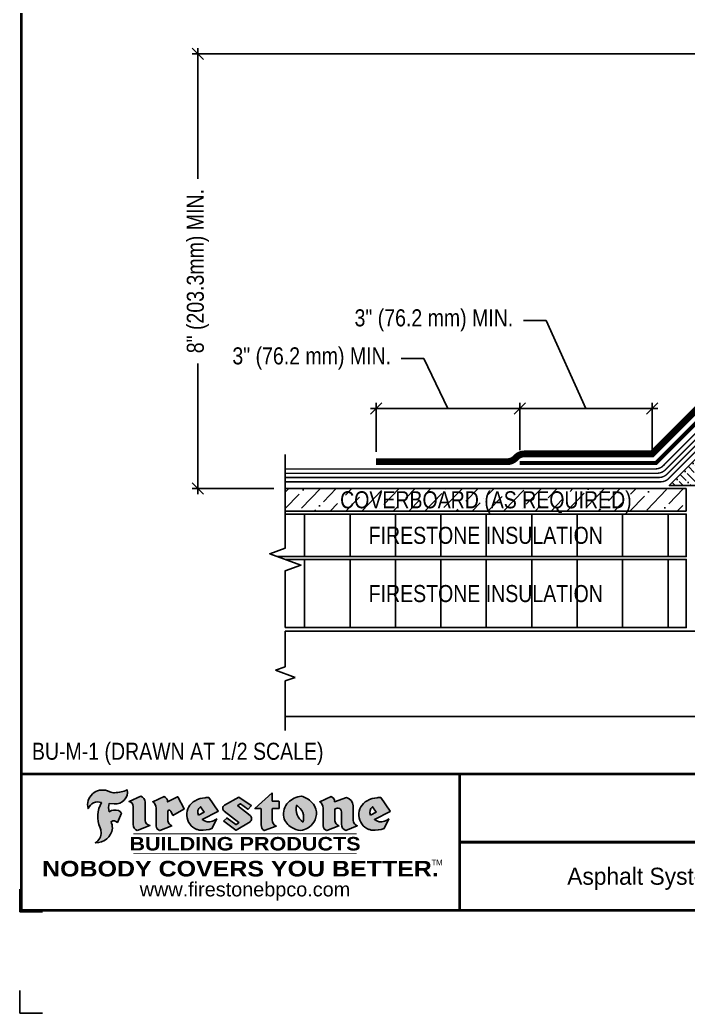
# Model space of a CAD drawing. Header units: inches. Extents: x -578 to -558, y -132.8 to -116.
# Drawn here: x -578 to -570.64, y -132.78 to -121.85 of the extents above; entities that cross this region are included whole.
import ezdxf
from ezdxf.enums import TextEntityAlignment as Align

# ---------------------------------------------------------------- set-up
doc = ezdxf.new("R2010")
doc.units = ezdxf.units.IN
doc.header["$MEASUREMENT"] = 0
doc.layers.get('0').update_dxf_attribs({"linetype": 'CONTINUOUS'})
doc.layers.get('DEFPOINTS').update_dxf_attribs({"linetype": 'CONTINUOUS'})
for name, color, linetype in [('FSBP-ANNO-LABEL', 7, 'CONTINUOUS'), ('FSBP-COVERBOARD_CANT', 46, 'CONTINUOUS'), ('FSBP-INSULATION', 7, 'CONTINUOUS'), ('FSBP-MEMBRANE', 7, 'CONTINUOUS'), ('FSBP-SUBSTRATE-GENERIC', 9, 'CONTINUOUS'), ('FSBP-TTLB', 7, 'CONTINUOUS'), ('FSBP-TTLB-BORDER', 7, 'CONTINUOUS'), ('FSBP-TTLB-TEXT', 7, 'CONTINUOUS')]:
    doc.layers.add(name, color=color, linetype=linetype)
doc.styles.add('ARIAL', font='ARIAL.TTF')
doc.styles.add('ARIAL_BOLD', font='ariblk.TTF')
doc.styles.add('ARIAL_NAR', font='ARIALN.TTF')
doc.styles.add('BANKGOTHIC', font='bgothm.ttf')
doc.dimstyles.new('FSBP-DIM', dxfattribs={"dimtxt": 0.1875, "dimasz": 0.125, "dimexe": 0.0625, "dimexo": 0.125, "dimgap": 0.125, "dimtad": 0, "dimdec": 0, "dimzin": 1, "dimdsep": 46, "dimlunit": 4, "dimtxsty": 'ARIAL_NAR', "dimblk": 'OBLIQUE', "dimcen": 0.09375, "dimdle": 0.0625, "dimclrd": 256, "dimclre": 256, "dimclrt": 256, "dimadec": 0, "dimazin": 0, "dimtfac": 1, "dimtdec": 0, "dimtmove": 1, "dimatfit": 3, "dimfxl": 0, "dimtolj": 1, "dimtzin": 0, "dimlwd": -1, "dimlwe": -1, "dimarcsym": 0})

# ---------------------------------------------------------------- blocks, each defined once
blk = doc.blocks.new('_OBLIQUE')
at = {"color": 0, "linetype": 'ByBlock'}
blk.add_line((-0.5, -0.5), (0.5, 0.5), dxfattribs=at)
blk = doc.blocks.new('*D3')
at = {"layer": 'DEFPOINTS', "color": 0}
for p in [(-569.402767696453, -122.2280981043669), (-576.0390312293009, -127.0093481043668), (-575.0765806902825, -127.0093481043668)]:
    blk.add_point(p, dxfattribs=at)
at = {"layer": 'FSBP-ANNO-LABEL'}
for p, q in [((-569.527767696453, -122.2280981043669), (-576.1015312293009, -122.2280981043669)), ((-576.0390312293009, -122.1655981043669), (-576.0390312293009, -123.6037375995919)), ((-576.0390312293009, -127.0718481043668), (-576.0390312293009, -125.6337086091417)), ((-575.2015806902825, -127.0093481043668), (-576.1015312293009, -127.0093481043668))]:
    blk.add_line(p, q, dxfattribs=at)
at = {"layer": 'FSBP-ANNO-LABEL', "xscale": 0.125, "yscale": 0.125, "zscale": 0.125}
for p, rotation in [((-576.0390312293009, -122.2280981043669), 90), ((-576.0390312293009, -127.0093481043668), 270)]:
    blk.add_blockref('_OBLIQUE', p, dxfattribs=dict(at, rotation=rotation))
at = {"layer": 'FSBP-ANNO-LABEL', "insert": (-576.0390312293009, -124.6187231043669), "char_height": 0.1875, "attachment_point": 5, "rotation": 90, "style": 'ARIAL_NAR'}
blk.add_mtext('\\A1;8" (203.3mm) MIN.', dxfattribs=at)
blk = doc.blocks.new('*D4')
at = {"layer": 'DEFPOINTS', "color": 0}
for p in [(-572.4958820971538, -126.128890949), (-574.0765806902824, -126.7299731043668), (-572.4958820971538, -126.7149731043667)]:
    blk.add_point(p, dxfattribs=at)
at = {"layer": 'FSBP-ANNO-LABEL'}
for p, q in [((-573.5502406984994, -125.5792894980314), (-573.8002406984994, -125.5792894980314)), ((-573.286231393718, -126.128890949), (-573.5502406984994, -125.5792894980314)), ((-574.0765806902824, -126.6049731043668), (-574.0765806902824, -126.066390949)), ((-572.4958820971538, -126.5899731043667), (-572.4958820971538, -126.066390949)), ((-574.1390806902824, -126.128890949), (-572.4333820971538, -126.128890949))]:
    blk.add_line(p, q, dxfattribs=at)
at = {"layer": 'FSBP-ANNO-LABEL', "xscale": 0.125, "yscale": 0.125, "zscale": 0.125, "rotation": 180}
blk.add_blockref('_OBLIQUE', (-574.0765806902824, -126.128890949), dxfattribs=at)
at = {"layer": 'FSBP-ANNO-LABEL', "xscale": 0.125, "yscale": 0.125, "zscale": 0.125}
blk.add_blockref('_OBLIQUE', (-572.4958820971538, -126.128890949), dxfattribs=at)
at = {"layer": 'FSBP-ANNO-LABEL', "insert": (-574.785361776262, -125.5792894980314), "char_height": 0.1875, "attachment_point": 5, "style": 'ARIAL_NAR'}
blk.add_mtext('\\A1;3" (76.2 mm) MIN.', dxfattribs=at)
blk = doc.blocks.new('*D5')
at = {"layer": 'DEFPOINTS', "color": 0}
for p in [(-571.0375623368675, -126.128890949), (-572.4958820971538, -126.6293481043668), (-571.0375623368675, -126.7299731043668)]:
    blk.add_point(p, dxfattribs=at)
at = {"layer": 'FSBP-ANNO-LABEL'}
for p, q in [((-572.2055648869497, -125.1608960632425), (-572.4555648869497, -125.1608960632425)), ((-571.7667222170106, -126.128890949), (-572.2055648869497, -125.1608960632425)), ((-572.4958820971538, -126.5043481043668), (-572.4958820971538, -126.066390949)), ((-571.0375623368675, -126.6049731043668), (-571.0375623368675, -126.066390949)), ((-572.5583820971538, -126.128890949), (-570.9750623368675, -126.128890949))]:
    blk.add_line(p, q, dxfattribs=at)
at = {"layer": 'FSBP-ANNO-LABEL', "xscale": 0.125, "yscale": 0.125, "zscale": 0.125, "rotation": 180}
blk.add_blockref('_OBLIQUE', (-572.4958820971538, -126.128890949), dxfattribs=at)
at = {"layer": 'FSBP-ANNO-LABEL', "xscale": 0.125, "yscale": 0.125, "zscale": 0.125}
blk.add_blockref('_OBLIQUE', (-571.0375623368675, -126.128890949), dxfattribs=at)
at = {"layer": 'FSBP-ANNO-LABEL', "insert": (-573.4406859647123, -125.1608960632425), "char_height": 0.1875, "attachment_point": 5, "style": 'ARIAL_NAR'}
blk.add_mtext('\\A1;3" (76.2 mm) MIN.', dxfattribs=at)
blk = doc.blocks.new('TTLB-ASPHALT_1')
at = {"layer": 'FSBP-TTLB-TEXT'}
h = blk.add_hatch(color=1, dxfattribs=at)
edge = h.paths.add_edge_path()
edge.add_arc((1.037309769669577, -0.1982514792917272), 0.1319107607348553, 264.0410451462098, 370.3106169565175)
edge.add_arc((1.027551646585692, 0.1214293576525733), 0.3273056962876235, 270.05058356628535, 295.23459397187514, ccw=False)
edge.add_arc((1.022801957313334, -0.06680179986895496), 0.1391656561713503, 249.3281275763668, 272.0749124149863, ccw=False)
edge.add_line((0.9736743133014443, -0.1970076156048179), (0.9474927838574558, -0.1852745150568325))
edge.add_arc((0.8939498971398336, -0.3394262635682139), 0.1631857907024099, 70.84590087378872, 194.3325259843273)
edge.add_arc((0.8444260109029358, -0.4259936440910792), 0.1179914261095279, 70.96950098067128, 156.9641407594482, ccw=False)
edge.add_arc((1.153141409296893, -0.4684497516079489), 0.3110405457095052, 150.323113748316, 203.2084295854517)
edge.add_arc((0.7562495500623072, -0.6412608153899839), 0.1218587156617311, 0.8849157075190988, 24.346689398949877, ccw=False)
edge.add_arc((0.749378166569727, -0.6475258110744306), 0.1289731377238325, -58.36655102076742, 3.6216782311386737, ccw=False)
edge.add_arc((0.825669902954445, -0.5792158350996175), 0.1783301886510355, 267.2205474105585, 354.1381621173521)
edge.add_arc((0.7903121048625223, -0.6011409294291781), 0.2127878929608591, 0.9996158580669169, 21.00503380861242)
edge.add_arc((1.018807122639402, -0.5666691048185157), 0.0513639566841585, 40.821177131732725, 125.52727787225791, ccw=False)
edge.add_line((1.057676976260041, -0.5330924682126437), (1.102776947655911, -0.4308018311949837))
edge.add_arc((1.040858222524662, -0.4699705673995993), 0.07326744446031509, 32.31675181867256, 66.31481236598174)
edge.add_arc((1.03226251882532, -0.5063316993097686), 0.1102246948011782, 69.8179132332389, 125.254734720681)
edge.add_arc((1.127708877207283, -0.3689593535312383), 0.1659710644737306, 164.1569669952081, 196.5811013160487, ccw=False)
edge.add_line((0.9680425188342383, -0.3236487780942383), (1.023615334387159, -0.3294494641845773))
h = blk.add_hatch(color=1, dxfattribs=at)
edge = h.paths.add_edge_path()
edge.add_line((2.763460561272041, -0.2072496393923444), (2.763460561272041, -0.2969520779963801))
edge.add_arc((2.765767478062685, -0.2969520779963943), 0.00230691679065842, 179.9999999996471, 269.9999999996471)
edge.add_line((2.765767478062685, -0.2992589947870528), (2.835417693520355, -0.2992589947870528))
edge.add_arc((2.835417693520355, -0.3015659115777538), 0.002306916790701052, 0, 90, ccw=False)
edge.add_line((2.837724610311056, -0.3015659115777538), (2.837724610311056, -0.3790761307453892))
edge.add_arc((2.835417693520355, -0.3790761307453749), 0.002306916790686842, 269.99999999964706, 359.99999999964706, ccw=False)
edge.add_line((2.835417693520355, -0.3813830475360618), (2.765767478062685, -0.3813830475360618))
edge.add_arc((2.765767478062685, -0.3836899643267202), 0.00230691679065842, 90.00000000035294, 180.0000000003529)
edge.add_line((2.763460561272041, -0.3836899643267344), (2.763460561272041, -0.5033995910642801))
edge.add_arc((2.836735953378934, -0.5071368822038522), 0.07337063740681407, 177.0802527808789, 245.3249543133826)
edge.add_line((2.806105814540615, -0.5738080530967267), (2.674529557384915, -0.6226036013049594))
edge.add_arc((2.708610405062075, -0.5642984087917995), 0.0675351734460605, 177.0345319916277, 239.69264280249, ccw=False)
edge.add_line((2.641165668230087, -0.560804539009709), (2.641165668230087, -0.3836899643267344))
edge.add_arc((2.638858751439443, -0.3836899643267202), 0.00230691679065842, 359.9999999996471, 449.999999999647)
edge.add_line((2.638858751439443, -0.3813830475360618), (2.572857950769389, -0.3813830475360618))
edge.add_line((2.572857950769389, -0.3813830475360618), (2.763460561272041, -0.2072496393923444))
h = blk.add_hatch(color=1, dxfattribs=at)
edge = h.paths.add_edge_path()
edge.add_line((1.275239419159561, -0.6223407783464694), (1.415345367376062, -0.5660418822574371))
edge.add_arc((1.421019305783972, -0.5090099247487814), 0.05731350411836947, 181.9717871001989, 264.31851000495806, ccw=False)
edge.add_line((1.363739737527226, -0.5109819325197265), (1.363412352251203, -0.3102363679013962))
edge.add_arc((1.294263659668758, -0.3103491388304036), 0.06914878453844908, 0.0934405599591014, 72.42834396969012)
edge.add_line((1.315139561173908, -0.2444268274366692), (1.186839444240604, -0.3024209471341379))
edge.add_arc((1.175246268095293, -0.3585110609420923), 0.05727567197445628, -0.017399788185912257, 78.322067691347, ccw=False)
edge.add_line((1.232521937428658, -0.3585284546236807), (1.232574268422297, -0.555126496687123))
edge.add_arc((1.305699496415485, -0.5558575689677241), 0.07312888236350451, 179.4272023230205, 245.3845503102953)
h = blk.add_hatch(color=1, dxfattribs=at)
edge = h.paths.add_edge_path()
edge.add_line((1.792026821926584, -0.3839679064720229), (1.722158956877934, -0.2518542302253621))
edge.add_arc((1.720119655279632, -0.2529327078887889), 0.002306916790721916, 27.87197133405528, 117.3766794470726)
edge.add_line((1.719058846382097, -0.250884159729182), (1.610638460368705, -0.3070279753467702))
edge.add_arc((1.547088841662969, -0.306102665849437), 0.06355635479880158, 359.165808011073, 425.8793658831422)
edge.add_line((1.573061729235633, -0.2480956029480268), (1.446879247402876, -0.3051325108639702))
edge.add_arc((1.407812067100195, -0.3703571330466247), 0.07602957263902092, -3.441403975725109, 59.07992244284969, ccw=False)
edge.add_line((1.483704536400296, -0.3749210150788969), (1.483704536400296, -0.5723838140635706))
edge.add_arc((1.540537465180449, -0.5682544061150878), 0.05698275005415228, 184.1557352478595, 255.3066498366543)
edge.add_line((1.526084036778343, -0.6233736605654059), (1.657291340682093, -0.570650514527486))
edge.add_arc((1.688298576827208, -0.502139038842401), 0.07520153584805701, 207.5160880841914, 245.649226723163, ccw=False)
edge.add_arc((1.721050197024908, -0.491448816845633), 0.1093332836229113, 179.4823365255141, 204.5537900001094, ccw=False)
edge.add_line((1.611721375809452, -0.4904610114968335), (1.611721375809452, -0.4126404716788983))
edge.add_arc((1.628589765097189, -0.4141592990360436), 0.01693662875851165, 28.356188110622497, 174.8549701683584, ccw=False)
edge.add_arc((1.627340435522399, -0.4197189881350454), 0.02111886817708033, 22.216893572439517, 40.10213956426492, ccw=False)
edge.add_line((1.646891420738257, -0.4117336534413738), (1.666638796144639, -0.4549750258192233))
edge.add_arc((1.668737246926753, -0.4540167099035415), 0.002306916790685597, 204.5451281842828, 299.6323508190067)
edge.add_line((1.669877862091766, -0.4560219186518992), (1.791128135493295, -0.3870515928837648))
edge.add_line((1.791128135493295, -0.3870515928837648), (1.792026821926584, -0.3839679064720229))
h = blk.add_hatch(color=1, dxfattribs=at)
h.paths.add_polyline_path([(2.063388732080512, -0.2583237030618903, 0.02524281661523788), (2.025024361750752, -0.2610532129309178, 0.1213611957758757), (1.901773912052249, -0.3008158885520373, 0.6151668103976068), (1.93274136141747, -0.6099060679591872, 0.05306812109568645), (1.967936229862175, -0.617865745600497, 0.1150932231766138), (2.099126721549737, -0.5994933789882708), (2.151195569562105, -0.4944891916583316, -0.08755405562188731), (2.104230609512001, -0.5187113292177372, -0.265591761123442), (1.992692314386659, -0.5010701623316862), (2.165347897647223, -0.4141184325909109, 0.4518949533370738), (2.166222728871162, -0.4107679608846269)])
h.paths.add_polyline_path([(2.014217313945437, -0.4188965037300676), (1.951113654018855, -0.4515330109460507, -0.3720533890450154), (1.973177450672722, -0.3607130665457561)], flags=16)
h = blk.add_hatch(color=1, dxfattribs=at)
edge = h.paths.add_edge_path()
edge.add_arc((2.260407392426799, -0.3775796671688738), 0.0415245022322573, 123.20805433950699, 232.2027298779723, ccw=False)
edge.add_line((2.237665217914071, -0.3428366421988329), (2.393535971665983, -0.2540943745380986))
edge.add_arc((2.394677353533154, -0.2560991469722467), 0.00230691679074142, 55.64644466176969, 119.65426054492929, ccw=False)
edge.add_line((2.395979141996861, -0.2541946229174954), (2.531809646140459, -0.3470380726374032))
edge.add_arc((2.530468902927936, -0.3489153772789848), 0.00230691679070047, -42.73110123842042, 54.46613537395791, ccw=False)
edge.add_line((2.532163440279987, -0.3504807552658491), (2.498457913851155, -0.3869673252714421))
edge.add_arc((2.496763376499132, -0.385401947284592), 0.002306916790673087, 233.75270768949161, 317.26889876139137, ccw=False)
edge.add_line((2.495399362263356, -0.38726241234572), (2.413849913492982, -0.3274738082119626))
edge.add_arc((2.412485899257177, -0.3293342732731332), 0.002306916790719977, 53.75270768979654, 124.4135619297866)
edge.add_line((2.41118211687575, -0.3274311136421062), (2.382933981293377, -0.346782838468144))
edge.add_arc((2.384237763674776, -0.3486859980991568), 0.002306916790694806, 124.4135619293765, 231.8459020253658)
edge.add_line((2.382812599816248, -0.3505000469010184), (2.519899969301207, -0.4581994452042721))
edge.add_arc((2.494247019847677, -0.4908523236374407), 0.0415245022322573, -55.21225898295228, 51.84590202520451, ccw=False)
edge.add_line((2.517938320565804, -0.5249552055672808), (2.364434947484597, -0.6179520922513717))
edge.add_arc((2.363239601923482, -0.6159790200102009), 0.002306916790727131, 233.2955624372974, 301.2087215702374, ccw=False)
edge.add_line((2.361860787187538, -0.6178285429225383), (2.231266621301074, -0.5204709167214361))
edge.add_arc((2.232647938930654, -0.518623262347532), 0.002306916790697738, 135.5134179846412, 233.2179869199849, ccw=False)
edge.add_line((2.231002150870836, -0.5170067083764565), (2.262839375599356, -0.4845937328397696))
edge.add_arc((2.264485163659231, -0.4862102868108593), 0.002306916790748635, 53.03528399994502, 135.5134179853723, ccw=False)
edge.add_line((2.265872365996302, -0.4843670465239001), (2.361834678328762, -0.5565872257804898))
edge.add_arc((2.363221880665748, -0.55474398549363), 0.00230691679062697, 233.0352840000717, 302.2362632414427)
edge.add_line((2.36445241715569, -0.5566953042850713), (2.39428499383348, -0.5378823484768844))
edge.add_arc((2.393054457343538, -0.5359310296853721), 0.002306916790685158, 302.2362632406162, 412.202729876843)
edge.add_line((2.394468296066179, -0.5341081404551886), (2.234958295420142, -0.4103916733127022))
h = blk.add_hatch(color=1, dxfattribs=at)
edge = h.paths.add_edge_path(flags=16)
edge.add_arc((2.940363509127394, -0.4847985213681483), 0.1684614578629417, 344.5558804047865, 417.0140046669545)
edge.add_arc((3.194458079644619, -0.3883534532477739), 0.1684614578629416, 164.5558804047865, 237.0140046669546)
edge = h.paths.add_edge_path()
edge.add_arc((3.069375116502187, -0.4399344555144893), 0.1828726885096673, 136.0914512150047, 191.213418978326)
edge.add_arc((3.064939550433394, -0.4318234379590393), 0.18031488047485, 194.0167254156723, 240.666373083186)
edge.add_arc((3.098047041778983, -0.3845058757092517), 0.2378525180183701, 239.2975390661776, 264.2889872773176)
edge.add_arc((3.048844782126224, -0.419023238379296), 0.203760689247156, 277.1986764832035, 326.503572961274)
edge.add_arc((3.077739326803538, -0.434104661646515), 0.1713748657917091, 325.3768876809903, 406.3828327799087)
edge.add_arc((3.011839488065931, -0.4896144380417837), 0.257194564585, 44.2846255351977, 73.82901434867308)
edge.add_arc((3.117152499586979, -0.4983433120546721), 0.2579560664039132, 97.50292863483669, 134.1039137579027)
h = blk.add_hatch(color=1, dxfattribs=at)
edge = h.paths.add_edge_path()
edge.add_line((3.322690228557462, -0.5721896537377091), (3.322690228557462, -0.3749210150788969))
edge.add_arc((3.24679775925739, -0.3703571330465678), 0.076029572638996, 356.5585960242387, 419.0799224428129)
edge.add_line((3.285864939560099, -0.3051325108639702), (3.412047421392799, -0.2480956029480268))
edge.add_arc((3.386074533820164, -0.3061026658494939), 0.06355635479883807, 0.3962622833877276, 65.87936588318718, ccw=False)
edge.add_line((3.449629368605429, -0.3056631084210863), (3.580526418688805, -0.2593848434574539))
edge.add_arc((3.555744121700968, -0.3530904070730259), 0.09692726601172152, 2.366977007666776, 75.18615851992018, ccw=False)
edge.add_line((3.652588689330287, -0.3490873311063041), (3.652588689330287, -0.4883770011386872))
edge.add_arc((3.761877549389567, -0.4914934052703757), 0.1093332836229049, 178.3666365323574, 204.5537900000422)
edge.add_arc((3.729125929191724, -0.502183627267101), 0.07520153584796149, 207.5160880841713, 245.2240541443095)
edge.add_line((3.697611150971852, -0.5704631245385627), (3.572585913552643, -0.6207021253773775))
edge.add_arc((3.595347186007587, -0.5526356419907756), 0.0717713151919874, 180.3328587115751, 251.51018566665869, ccw=False)
edge.add_line((3.523577081955409, -0.5530525936986663), (3.523577081955409, -0.4153032515383615))
edge.add_arc((3.486319529276869, -0.4148773504126382), 0.03725998689428563, 359.3450650296066, 449.0500281941025)
edge.add_arc((3.482769874121715, -0.4419622099033518), 0.06447454900600776, 86.29402372314017, 119.8211331593848)
edge.add_line((3.450707067966732, -0.3860252459975726), (3.450707067966732, -0.4904610114968335))
edge.add_arc((3.560035889182245, -0.4914488168456472), 0.1093332836229753, 179.4823365255069, 204.5537900001023)
edge.add_arc((3.527284268984403, -0.5021390388425004), 0.07520153584796385, 207.5160880841699, 245.6492267231416)
edge.add_line((3.496277032839316, -0.570650514527486), (3.365069728935509, -0.6233736605654059))
edge.add_arc((3.379502486061938, -0.5682868177318028), 0.05694615642555721, 183.9298782390169, 255.318496325343, ccw=False)
h = blk.add_hatch(color=1, dxfattribs=at)
h.paths.add_polyline_path([(3.957695472291277, -0.2583237030618903, 0.02524281661523822), (3.919331101961575, -0.2610532129309178, 0.1085638477195505), (3.807890832595604, -0.2939221658134414, 0.6425897848490651), (3.827048101628293, -0.6099060679591872, 0.05306812109569052), (3.862242970072884, -0.617865745600497, 0.1150932231766133), (3.993433461760503, -0.5994933789882708), (4.045502309772871, -0.4944891916583316, -0.08755405562189084), (3.998537349722767, -0.5187113292177372, -0.2655917611234366), (3.886999054597368, -0.5010701623316862), (4.059654637857989, -0.4141184325909109, 0.4518949533370731), (4.060529469081928, -0.4107679608846269)])
h.paths.add_polyline_path([(3.90852405415626, -0.4188965037300676), (3.845420394229677, -0.4515330109460507, -0.3720533890450147), (3.867484190883488, -0.3607130665457561)], flags=16)
at = {"layer": 'DEFPOINTS', "color": 1}
blk.add_lwpolyline([(0.234375, -1.515625), (-0.015625, -1.515625), (-0.015625, -1.265625)], dxfattribs=at)
at = {"layer": 'DEFPOINTS', "linetype": 'Continuous', "ltscale": 1.75}
blk.add_lwpolyline([(-0.015625, -2.380833333333342), (-0.015625, -2.630833333333342), (0.234375, -2.630833333333342)], dxfattribs=at)
at = {"layer": 'FSBP-TTLB', "const_width": 0.03125}
for points in [[(0, 0), (0, -1.5), (20, -1.5), (20, 0), (0, 0)], [(4.825208527206769, 0), (4.825208527206769, -0.75)], [(4.825208527206769, -0.75), (14.84028770518938, -0.75)], [(4.825208527206769, -0.75), (4.825208527206769, -1.5)]]:
    blk.add_lwpolyline(points, dxfattribs=at)
at = {"layer": 'FSBP-TTLB-BORDER', "const_width": 0.03125}
blk.add_lwpolyline([(20, 0), (20, 13), (0, 13), (0, 0)], dxfattribs=at)
at = {"layer": 'FSBP-TTLB-TEXT', "color": 1}
blk.add_line((0.7358432058323388, -0.379822754145593), (0.7358432058323388, -0.379822754145593), dxfattribs=at)
for points in [[(1.023615323725323, -0.3294494630716969, 0.5000510906601082), (1.167090420776901, -0.1746414942047778, -0.1103304102359608), (1.027840608309816, -0.2058762110801382, -0.09957876667165425), (0.9736743133014443, -0.1970076156048179), (0.9474927838574558, -0.1852745150568325, 0.5978159689075124), (0.7358432058323388, -0.379822754145593, -0.3938834584182213), (0.8828996422548698, -0.3144510229727047, 0.2349406564350952), (0.86727108227484, -0.5910237178633082, -0.1027304183841549), (0.8780937320133262, -0.6393788197974146, -0.2772692352614086), (0.8170223912655956, -0.7573362346216896, 0.3985429150902959), (1.003067614090241, -0.5974286950643517, 0.0875124847930418), (0.9889600163401155, -0.5248671157293501, -0.3874031597924062), (1.057676976260041, -0.5330924682126437), (1.102776947655911, -0.4308018311949837, 0.1494423498871741), (1.07029056398062, -0.4028746979725923, 0.2467195073738216), (0.9686394281704906, -0.4163228904100862, -0.1424285161541127), (0.9680425188342383, -0.3236487780942383), (1.023615334387159, -0.3294494641845773)], [(2.763460561272041, -0.2072496393923444), (2.763460561272041, -0.2969520779963801, 0.4142135623730958), (2.765767478062685, -0.2992589947870528), (2.835417693520355, -0.2992589947870528, -0.414213562373095), (2.837724610311056, -0.3015659115777538), (2.837724610311056, -0.3790761307453892, -0.4142135623730938), (2.835417693520355, -0.3813830475360618), (2.765767478062685, -0.3813830475360618, 0.4142135623730958), (2.763460561272041, -0.3836899643267344), (2.763460561272041, -0.5033995910642801, 0.3068985753588853), (2.806105814540615, -0.5738080530967267), (2.674529557384915, -0.6226036013049594, -0.2804194150632976), (2.641165668230087, -0.560804539009709), (2.641165668230087, -0.3836899643267344, 0.414213562373095), (2.638858751439443, -0.3813830475360618), (2.572857950769389, -0.3813830475360618), (2.763460561272041, -0.2072496393923444)], [(2.166222728871162, -0.4107679608846269), (2.063388732080512, -0.2583237030618903, 0.02524281661523788), (2.025024361750752, -0.2610532129309178, 0.1085638477195265), (1.913584092384895, -0.2939221658134414, 0.6425897848491228), (1.93274136141747, -0.6099060679591872, 0.05306812109568648), (1.967936229862175, -0.617865745600497, 0.1150932231766137), (2.099126721549737, -0.5994933789882708), (2.151195569562105, -0.4944891916583316, -0.0875540556218873), (2.104230609512001, -0.5187113292177372, -0.2655917611234418), (1.992692314386659, -0.5010701623316862), (2.165347897647223, -0.4141184325909109)], [(4.060529469081928, -0.4107679608846269), (3.957695472291277, -0.2583237030618903, 0.02524281661523788), (3.919331101961575, -0.2610532129309178, 0.1085638477195265), (3.807890832595604, -0.2939221658134414, 0.6425897848491228), (3.827048101628293, -0.6099060679591872, 0.05306812109568648), (3.862242970072884, -0.617865745600497, 0.1150932231766137), (3.993433461760503, -0.5994933789882708), (4.045502309772871, -0.4944891916583316, -0.0875540556218873), (3.998537349722767, -0.5187113292177372, -0.2655917611234418), (3.886999054597368, -0.5010701623316862), (4.059654637857989, -0.4141184325909109)], [(4.059654637857989, -0.4141184325909109, 0.4518949533370731), (4.060529469081928, -0.4107679608846269, 0.4518949533370731)]]:
    blk.add_lwpolyline(points, format="xyb", dxfattribs=at)
for points in [[(1.275239419159561, -0.6223407783464694), (1.415345367376062, -0.5660418822574371, -0.3756100036733062), (1.363739737527226, -0.5109819325197265), (1.363412352251203, -0.3102363679013962, 0.3265360292958048), (1.315139561173908, -0.2444268274366692), (1.186839444240604, -0.3024209471341379, -0.3557863980845349), (1.232521937428658, -0.3585284546236807), (1.232574268422297, -0.555126496687123, 0.2960110723418457)], [(1.792026821926584, -0.3839679064720229), (1.722158956877934, -0.2518542302253621, 0.4116839150163434), (1.719058846382097, -0.250884159729182), (1.610638460368705, -0.3070279753467702, 0.2996033003794034), (1.573061729235633, -0.2480956029480268), (1.446879247402876, -0.3051325108639702, -0.2797757560995365), (1.483704536400296, -0.3749210150788969), (1.483704536400296, -0.5723838140635706, 0.320828638474519), (1.526084036778343, -0.6233736605654059), (1.657291340682093, -0.570650514527486, -0.1679398621276611), (1.621603752698661, -0.5368819723450571, -0.1098333365370753), (1.611721375809452, -0.4904610114968335), (1.611721375809452, -0.4126404716788983, -0.743334502655012), (1.64349420176768, -0.4061152228778298, -0.07819791644735608), (1.646891420738257, -0.4117336534413738), (1.666638796144639, -0.4549750258192233, 0.4404648714563479), (1.669877862091766, -0.4560219186518992), (1.791128135493295, -0.3870515928837648)], [(2.234958295420142, -0.4103916733127022, -0.5150044486718882), (2.237665217914071, -0.3428366421988329), (2.393535971665983, -0.2540943745380986, -0.2867822934100265), (2.395979141996861, -0.2541946229174954), (2.531809646140459, -0.3470380726374032, -0.4515027974650387), (2.532163440279987, -0.3504807552658491), (2.498457913851155, -0.3869673252714421, -0.3814439164929681), (2.495399362263356, -0.38726241234572), (2.413849913492982, -0.3274738082119626, 0.3184718635035665), (2.41118211687575, -0.3274311136421062), (2.382933981293377, -0.346782838468144, 0.5064094529656681), (2.382812599816248, -0.3505000469010184), (2.519899969301207, -0.4581994452042721, -0.5043597839115849), (2.517938320565804, -0.5249552055672808), (2.364434947484597, -0.6179520922513717, -0.3053163970316367), (2.361860787187538, -0.6178285429225383), (2.231266621301074, -0.5204709167214361, -0.4541703869768119), (2.231002150870836, -0.5170067083764565), (2.262839375599356, -0.4845937328397696, -0.3762644290664977), (2.265872365996302, -0.4843670465239001), (2.361834678328762, -0.5565872257804898, 0.3114700032088108), (2.36445241715569, -0.5566953042850713), (2.39428499383348, -0.5378823484768844, 0.520381097387146), (2.394468296066179, -0.5341081404551886)], [(2.937624918725987, -0.3131105398334029, 0.2452625673097023), (2.889993533867141, -0.4754966266250307, 0.2064059665179019), (2.976604338974084, -0.5890186876871866, 0.1094800500670344), (3.074378098474654, -0.6211778035979165, 0.2185147641853038), (3.218764944843201, -0.5314757029352819, 0.3689489483072479), (3.195959963110113, -0.3100352223135445, 0.1296305888694145), (3.0834694040758, -0.242595816912754, 0.1610736375384317)], [(3.322690228557462, -0.5721896537377091), (3.322690228557462, -0.3749210150788969, 0.2797757560995341), (3.285864939560099, -0.3051325108639702), (3.412047421392799, -0.2480956029480268, -0.2937618496109166), (3.449629368605429, -0.3056631084210863), (3.580526418688805, -0.2593848434574539, -0.3288760160581939), (3.652588689330287, -0.3490873311063041), (3.652588689330287, -0.4883770011386872, 0.114762897203527), (3.662431105063263, -0.536926560769686, 0.166032965990522), (3.697611150971852, -0.5704631245385627), (3.572585913552643, -0.6207021253773775, -0.3209557512194564), (3.523577081955409, -0.5530525936986663), (3.523577081955409, -0.4153032515383615, 0.4127061514896111), (3.48693727661589, -0.3776224848030694, 0.1473421876160361), (3.450707067966732, -0.3860252459975726), (3.450707067966732, -0.4904610114968335, 0.1098333365370753), (3.460589444855941, -0.5368819723450855, 0.1679398621276611), (3.496277032839316, -0.570650514527486), (3.365069728935509, -0.6233736605654059, -0.3219729545308964), (3.322690228557462, -0.5721896537377091, 29.1476284739)], [(1.951113654018855, -0.4515330109460507), (2.014217313945437, -0.4188965037300676), (1.973177450672722, -0.3607130665457561, 0.3720533890450154)], [(3.10274193015772, -0.5296595419651595, 0.3271311138286319), (3.032079658614293, -0.3434924326507627, 0.3271311138286322)], [(3.845420394229677, -0.4515330109460507), (3.90852405415626, -0.4188965037300676), (3.867484190883488, -0.3607130665457561, 0.3720533890450154)]]:
    blk.add_lwpolyline(points, format="xyb", close=True, dxfattribs=at)
at = {"layer": 'FSBP-TTLB-TEXT', "const_width": 0.0078125}
for points in [[(1.233926579809207, -0.6584455781731435), (3.691229482685259, -0.6584455781731577)], [(1.233926579809207, -0.8761560960495984), (3.691229482685259, -0.8761560960495842)]]:
    blk.add_lwpolyline(points, dxfattribs=at)
at = {"layer": 'FSBP-TTLB-TEXT', "color": 1}
for centre, start, end in [((1.789987520328282, -0.3850463841354355), 299.6323508193319, 27.87197133380463), ((2.164310260790558, -0.412058050385383), 296.7304547840455, 34.00233684987403)]:
    blk.add_arc(centre, 0.00230691679068068, start, end, dxfattribs=at)
at = {"layer": 'FSBP-TTLB-TEXT', "lineweight": 18, "style": 'ARIAL_BOLD'}
blk.add_text('BUILDING PRODUCTS', height=0.1484375, dxfattribs=at).set_placement((2.462578031247233, -0.7673008371113639), align=Align.MIDDLE_CENTER)
at = {"layer": 'FSBP-TTLB-TEXT', "color": 1}
for s, height, style, p in [('NOBODY COVERS YOU BETTER.', 0.171875, 'ARIAL_BOLD', (2.412604263603384, -1.041650450587369)), ('TM', 0.0625, 'BANKGOTHIC', (4.576671173373001, -0.9725745042934193))]:
    blk.add_text(s, height=height, dxfattribs=dict(at, style=style)).set_placement(p, align=Align.MIDDLE_CENTER)
at = {"layer": 'FSBP-TTLB-TEXT'}
for s, height, style, p in [('Asphalt Systems', 0.1875, 'BANKGOTHIC', (6.943365678241776, -1.125)), ('www.firestonebpco.com', 0.15625, 'ARIAL', (2.462578031247233, -1.268657306740124))]:
    blk.add_text(s, height=height, dxfattribs=dict(at, style=style)).set_placement(p, align=Align.MIDDLE_CENTER)
for tag, height, style, p in [('DETAIL_DESCP_LINE_1', 0.21875, 'ARIAL_BOLD', (9.832748116198076, -0.375)), ('ISSUE_REV_DATE', 0.21875, 'ARIAL', (15.84069633627263, -0.7282559425942452)), ('DETAIL_NUMBER', 0.4375, 'ARIAL', (18.42055248367797, -0.8931630692489421))]:
    blk.add_attdef(tag, text='', height=height, dxfattribs=dict(at, style=style)).set_placement(p, align=Align.MIDDLE_CENTER)
at = {"layer": 'FSBP-TTLB-TEXT', "style": 'ARIAL'}
blk.add_attdef('ACCPT_SYSTEMS', text='', height=0.21875, dxfattribs=at).set_placement((11.49438170418193, -1.125), align=Align.MIDDLE_LEFT)

msp = doc.modelspace()

# ---------------------------------------------------------------- hatches: boundary and pattern name
at = {"layer": 'FSBP-COVERBOARD_CANT'}
h = msp.add_hatch(dxfattribs=at)
h.set_pattern_fill('ANSI36', color=256, scale=0.5, style=0)
h.set_pattern_definition([(135, (-455.5272010186374, -90.82558463977668), (-0.03314563036811942, 0.1215339780164378), [0.15625, -0.03125, 0, -0.03125])])
h.paths.add_polyline_path([(-569.4346976207927, -125.5638845419937), (-569.4346976207928, -126.6888845419937), (-569.7239111831658, -126.9780981043668), (-570.8489111831658, -126.9780981043668)])
h = msp.add_hatch(dxfattribs=at)
h.set_pattern_fill('ANSI36', color=256, angle=1, style=0)
h.set_pattern_definition([(46, (-540.8636679342544, 81.66523130815958), (0.06203904349557428, 0.2441878776314546), [0.3125, -0.0625, 0, -0.0625])])
h.paths.add_polyline_path([(-570.6625044387798, -127.0093481043667), (-575.0765806902824, -127.0093481043668), (-575.0765806902824, -127.2593481043668), (-570.6625044387798, -127.2593481043668)])
h.paths.add_polyline_path([(-561.4150948539439, -127.0093481043668), (-565.8291711054464, -127.0093481043668), (-565.8291711054464, -127.2593481043668), (-561.4150948539439, -127.2593481043668)])
h.paths.add_polyline_path([(-574.5345003578462, -127.3447100586641), (-571.2017709922254, -127.3447100586641), (-571.2017709922254, -126.9757852633026), (-574.5345003578462, -126.9757852633026)], flags=9)
h.paths.add_polyline_path([(-565.2884976625056, -127.3447100586641), (-561.9557682968848, -127.3447100586641), (-561.9557682968848, -126.9757852633026), (-565.2884976625056, -126.9757852633026)], flags=9)
at = {"layer": 'FSBP-INSULATION'}
h = msp.add_hatch(dxfattribs=at)
h.set_pattern_fill('LINE', color=256, scale=4, angle=90, style=0)
h.set_pattern_definition([(90, (-540.8636679342544, 81.66523130815958), (-0.5, 3.061515884555943e-17), [])])
h.paths.add_polyline_path([(-570.6625044387797, -127.7905981043668), (-575.0765806902826, -127.7905981043668), (-574.9048633515666, -127.8530981043668), (-575.0765806902823, -127.9155981043668), (-575.0765806902823, -128.5405981043668), (-570.6625044387797, -128.5405981043668)])
h.paths.add_polyline_path([(-570.6625044387797, -127.2905981043667), (-575.0765806902823, -127.2905981043668), (-575.0765806902823, -127.6655981043668), (-575.2482980289984, -127.7280981043667), (-575.1624393596403, -127.7593481043668), (-570.6625044387797, -127.7593481043668)])
h.paths.add_polyline_path([(-561.4150948539439, -127.2905981043668), (-565.8291711054464, -127.2905981043668), (-565.8291711054464, -127.7593481043668), (-561.5009535233019, -127.7593481043668), (-561.5868121926599, -127.7280981043668), (-561.4150948539439, -127.6655981043667)])
h.paths.add_polyline_path([(-561.4150948539439, -127.9155981043668), (-561.2433775152281, -127.8530981043668), (-561.4150948539439, -127.7905981043668), (-565.8291711054464, -127.7905981043668), (-565.8291711054464, -128.5405981043668), (-561.4150948539439, -128.5405981043668)])
h.paths.add_polyline_path([(-574.2069722200563, -128.3110512933162), (-571.5322834410659, -128.3110512933162), (-571.5322834410659, -128.0200170163722), (-574.2069722200563, -128.0200170163722)], flags=24)
h.paths.add_polyline_path([(-574.2069722200563, -127.6704262933162), (-571.5322834410658, -127.6704262933162), (-571.5322834410658, -127.3793920163722), (-574.2069722200563, -127.3793920163722)], flags=24)
h.paths.add_polyline_path([(-564.9594773691905, -127.6704262933162), (-562.2847885902, -127.6704262933162), (-562.2847885902, -127.3793920163722), (-564.9594773691905, -127.3793920163722)], flags=24)
h.paths.add_polyline_path([(-564.9594773691904, -128.3110512933162), (-562.2847885902, -128.3110512933162), (-562.2847885902, -128.0200170163722), (-564.9594773691904, -128.0200170163722)], flags=24)

# ---------------------------------------------------------------- linework, layer by layer
at = {"layer": 'FSBP-COVERBOARD_CANT'}
for p, q in [((-570.6625044387798, -127.0093481043668), (-575.0765806902825, -127.0093481043668)), ((-570.6625044387798, -127.0093481043668), (-570.6625044387798, -127.2593481043668)), ((-570.6625044387797, -127.2593481043668), (-575.0765806902824, -127.2593481043668))]:
    msp.add_line(p, q, dxfattribs=at)
msp.add_lwpolyline([(-569.4346976207927, -126.6888845419937), (-569.7239111831658, -126.9780981043668), (-570.8489111831658, -126.9780981043668), (-569.4346976207927, -125.5638845419937)], close=True, dxfattribs=at)
at = {"layer": 'FSBP-INSULATION', "linetype": 'Continuous'}
msp.add_lwpolyline([(-575.0765806902823, -128.5405981043668), (-575.0765806902823, -127.9155981043668), (-574.9048633515665, -127.8530981043668), (-575.2482980289983, -127.7280981043668), (-575.0765806902823, -127.6655981043668), (-575.0765806902823, -126.6343481043668)], dxfattribs=at)
at = {"layer": 'FSBP-INSULATION'}
for points in [[(-575.0765806902824, -127.2905981043668), (-570.6625044387797, -127.2905981043668), (-570.6625044387797, -127.7593481043668), (-575.1624393596404, -127.7593481043668)], [(-575.0765806902823, -127.7905981043668), (-570.6625044387797, -127.7905981043668), (-570.6625044387797, -128.5405981043668), (-575.0765806902823, -128.5405981043668)]]:
    msp.add_lwpolyline(points, dxfattribs=at)
at = {"layer": 'FSBP-MEMBRANE'}
for points, const_width in [([(-569.591205196453, -122.6559638169095), (-569.591205196453, -125.1829909639521), (-571.0375623368675, -126.6293481043668), (-572.4441054018573, -126.6293481043669, 0.1989123673792059), (-572.5324937495054, -126.6659597567183), (-572.5448954448018, -126.6783614520148, -0.1989123673796086), (-572.6332837924501, -126.7149731043665), (-574.0765806902824, -126.7149731043667)], 0.075), ([(-575.0765806902825, -126.7945824793669), (-571.0023862196215, -126.7945824793669, 0.1989123673796564), (-570.9139978719732, -126.7579708270152), (-569.4346976207928, -125.2786705758346)], 0.015625), ([(-575.0765806902825, -126.8422517502001), (-570.982640961134, -126.8422517502001, 0.1989123673796557), (-570.8942526134857, -126.8056400978484), (-569.4346976207928, -125.3460851051555)], 0.015625), ([(-575.0765806902825, -126.8889444585334), (-570.9633002080784, -126.8889444585334, 0.198912367379657), (-570.8749118604301, -126.8523328061818), (-569.4346976207928, -125.4121185665445)], 0.015625), ([(-575.0765806902825, -126.9366137293668), (-570.9435549495909, -126.9366137293668, 0.1989123673796563), (-570.8551666019425, -126.9000020770151), (-569.4346976207928, -125.4795330958654)], 0.015625)]:
    msp.add_lwpolyline(points, format="xyb", dxfattribs=dict(at, const_width=const_width))
at = {"layer": 'FSBP-MEMBRANE', "const_width": 0.045}
msp.add_lwpolyline([(-572.4958820971538, -126.7299731043668), (-570.9958820971538, -126.7299731043668), (-569.490580196453, -125.224671203666), (-569.4905801964529, -122.6559638169095)], dxfattribs=at)
at = {"layer": 'FSBP-SUBSTRATE-GENERIC'}
for p, q in [((-575.0765806902823, -128.9702856043668), (-575.0765806902823, -128.5796606043668)), ((-575.0765806902823, -128.5796606043668), (-561.4150948539439, -128.5796606043668)), ((-575.1839040269798, -129.0093481043668), (-575.0765806902823, -128.9702856043668)), ((-574.9692573535848, -129.0874731043668), (-575.1839040269798, -129.0093481043668)), ((-575.0765806902823, -129.1265356043668), (-574.9692573535848, -129.0874731043668)), ((-575.0765806902823, -129.6734106043668), (-575.0765806902823, -129.1265356043668)), ((-575.0765806902823, -129.5171606043668), (-561.4150948539439, -129.5171606043668))]:
    msp.add_line(p, q, dxfattribs=at)

# ---------------------------------------------------------------- block references
msp.add_blockref('TTLB-ASPHALT_1', (-577.9827812163483, -130.1502782483554))

# ---------------------------------------------------------------- texts
at = {"layer": 'DEFPOINTS', "style": 'ARIAL_NAR'}
msp.add_text('BU-M-1 (DRAWN AT 1/2 SCALE)', height=0.1875, dxfattribs=at).set_placement((-577.8656238622738, -129.9002782483553), align=Align.MIDDLE_LEFT)
at = {"layer": 'FSBP-ANNO-LABEL', "style": 'ARIAL_NAR'}
for p in [(-572.8696278305611, -127.5249731043668), (-572.8696278305611, -128.1655981043668)]:
    msp.add_text('FIRESTONE INSULATION', height=0.1875, dxfattribs=at).set_placement(p, align=Align.MIDDLE_CENTER)
at = {"layer": 'FSBP-COVERBOARD_CANT', "style": 'ARIAL_NAR'}
msp.add_text('COVERBOARD (AS REQUIRED)', height=0.1875, dxfattribs=at).set_placement((-572.8681356750358, -127.1343481043668), align=Align.MIDDLE_CENTER)

# ---------------------------------------------------------------- dimensions: what is measured, and where the dimension line sits
at = {"layer": 'FSBP-ANNO-LABEL'}
dim = msp.add_linear_dim(base=(-576.0390312293009, -127.0093481043668), p1=(-569.402767696453, -122.2280981043669), p2=(-575.0765806902825, -127.0093481043668), angle=90, text='8" (203.3mm) MIN.', dimstyle='FSBP-DIM', dxfattribs=at)
dim.commit()
dim.dimension.update_dxf_attribs({"geometry": '*D3', "text_midpoint": (-576.0390312293009, -124.6187231043669)})
for base, p1, p2, picture, middle in [((-571.0375623368675, -126.128890949), (-572.4958820971538, -126.6293481043668), (-571.0375623368675, -126.7299731043668), '*D5', (-572.5805648869497, -125.1608960632425)), ((-572.4958820971538, -126.128890949), (-574.0765806902824, -126.7299731043668), (-572.4958820971538, -126.7149731043667), '*D4', (-573.9252406984994, -125.5792894980314))]:
    dim = msp.add_linear_dim(base=base, p1=p1, p2=p2, text='3" (76.2 mm) MIN.', dimstyle='FSBP-DIM', dxfattribs=at)
    dim.commit()
    dim.dimension.update_dxf_attribs({"geometry": picture, "text_midpoint": middle, "dimtype": 128})

doc.saveas('drawing.dxf')
